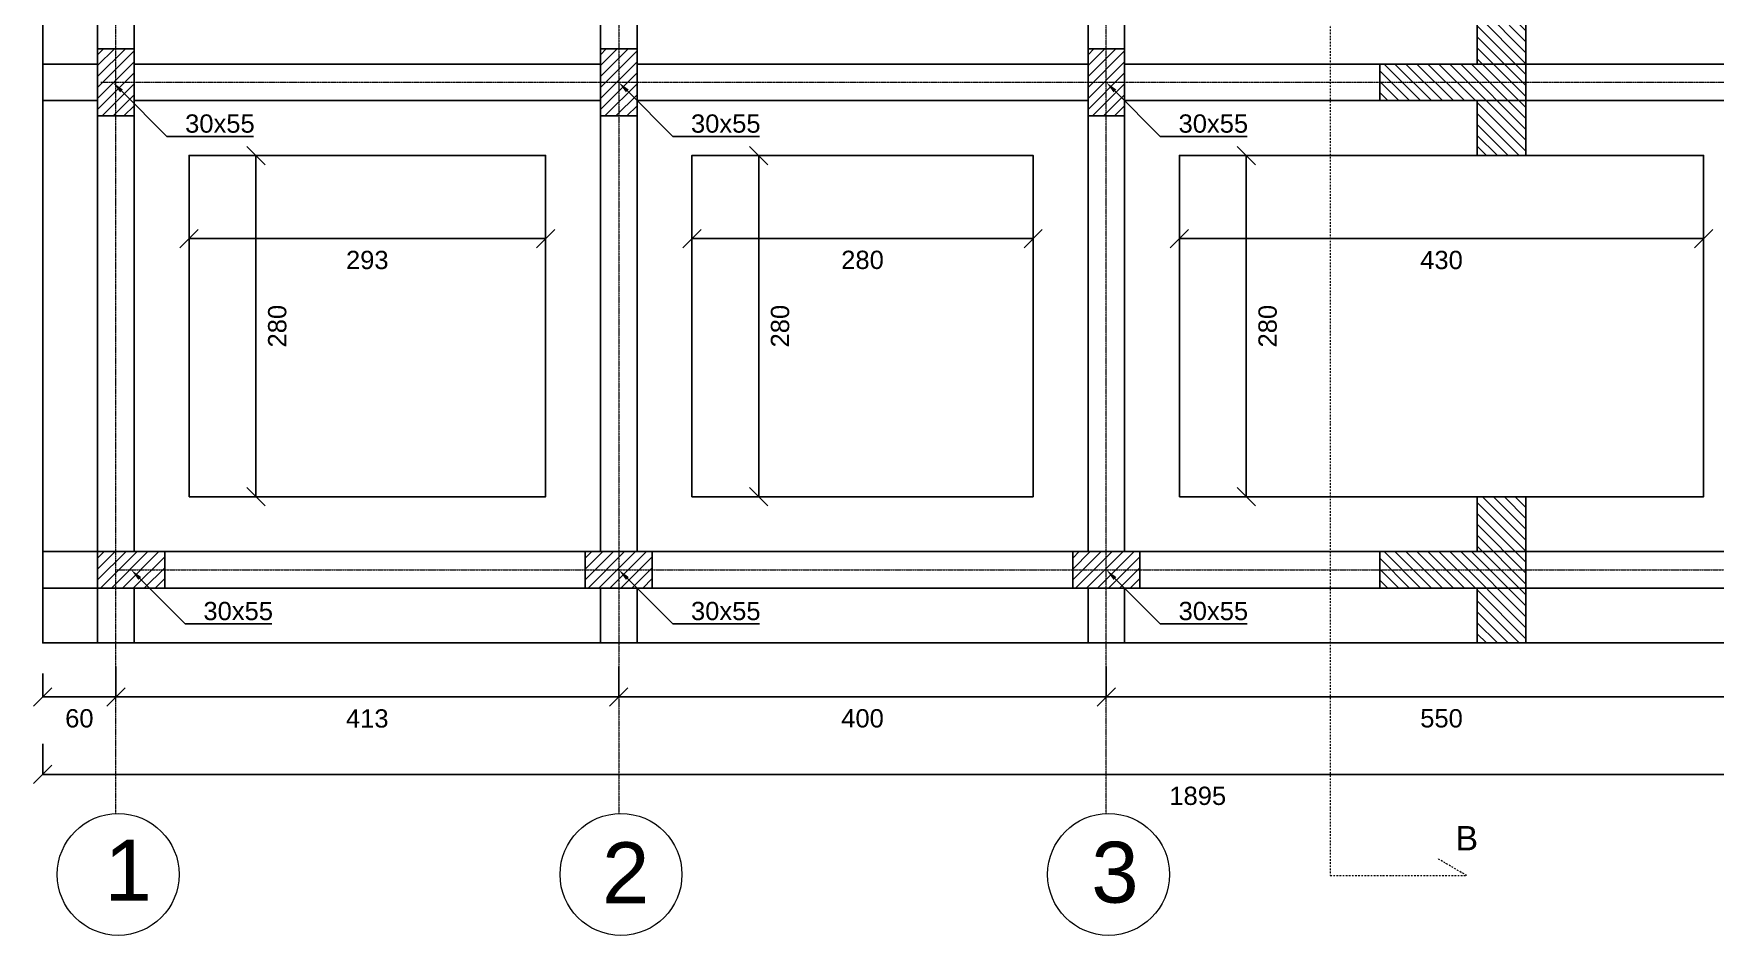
# Model space of a CAD drawing. Header units: millimetres. Extents: x -455371 to 117772, y -78417 to 116564.
# Drawn here: x -104057 to -90260, y 43073 to 50472 of the extents above; entities that cross this region are included whole.
import ezdxf
from ezdxf import colors
from ezdxf.entities.mleader import LeaderData, LeaderLine
from ezdxf.math import Vec2, Vec3

# ---------------------------------------------------------------- set-up
doc = ezdxf.new("R2010")
doc.units = ezdxf.units.MM
doc.linetypes.add('TRATTOPUNTO', pattern=[25.4, 12.7, -6.35, 0, -6.35])
doc.layers.get('0').update_dxf_attribs({"color": 255})
for name, color, linetype, lineweight in [('Cls', 7, 'Continuous', 25), ('fili fissi', 210, 'Continuous', 18), ('fili fissi tratteggiati', 210, 'TRATTOPUNTO', 18), ('quote', 5, 'Continuous', 15), ('Scritte', 7, 'Continuous', 15)]:
    doc.layers.add(name, color=color, linetype=linetype, lineweight=lineweight)
doc.layers.add('RETINI', color=253, linetype='Continuous')
doc.styles.get("Standard").update_dxf_attribs({"font": 'arial.ttf'})
doc.dimstyles.new('scala1 a 100', dxfattribs={"dimtxt": 150, "dimasz": 150, "dimexe": 0.18, "dimexo": 250, "dimgap": 100, "dimtad": 2, "dimdec": 0, "dimlfac": 0.1, "dimzin": 0, "dimdsep": 46, "dimtxsty": 'Standard', "dimblk": 'OBLIQUE', "dimcen": -100, "dimadec": 0, "dimazin": 0, "dimtfac": 1, "dimtdec": 0, "dimtofl": 0, "dimtmove": 0, "dimatfit": 3, "dimfxl": 250, "dimfxlon": 1, "dimtolj": 1, "dimtzin": 0, "dimarcsym": 0})

# ---------------------------------------------------------------- blocks, each defined once
blk = doc.blocks.new('_Oblique')
at = {"color": 0, "linetype": 'ByBlock', "lineweight": -2}
blk.add_line((-0.5, -0.5), (0.5, 0.5), dxfattribs=at)
blk = doc.blocks.new('*D18')
at = {"layer": 'Defpoints', "color": 0, "transparency": 16777216}
for p in [(-103382, 46072), (-99257, 46072), (-99257, 45029)]:
    blk.add_point(p, dxfattribs=at)
at = {"layer": 'quote', "color": 0, "lineweight": -2, "transparency": 16777216}
for p, q in [((-103382, 45279), (-103382, 45029)), ((-99257, 45279), (-99257, 45029)), ((-103382, 45029), (-99257, 45029))]:
    blk.add_line(p, q, dxfattribs=at)
at = {"layer": 'quote', "color": 0, "lineweight": -2, "transparency": 16777216, "xscale": 150, "yscale": 150, "zscale": 150, "rotation": 180}
blk.add_blockref('_Oblique', (-103382, 45029), dxfattribs=at)
at = {"layer": 'quote', "color": 0, "lineweight": -2, "transparency": 16777216, "xscale": 150, "yscale": 150, "zscale": 150}
blk.add_blockref('_Oblique', (-99257, 45029), dxfattribs=at)
at = {"layer": 'quote', "color": 0, "transparency": 16777216, "insert": (-101320, 44852), "char_height": 150, "attachment_point": 5}
blk.add_mtext('\\A1;413', dxfattribs=at)
blk = doc.blocks.new('*D20')
at = {"layer": 'Defpoints', "color": 0, "transparency": 16777216}
for p in [(-99257, 46072), (-95257, 46072), (-95257, 45029)]:
    blk.add_point(p, dxfattribs=at)
at = {"layer": 'quote', "color": 0, "lineweight": -2, "transparency": 16777216}
for p, q in [((-99257, 45279), (-99257, 45029)), ((-95257, 45279), (-95257, 45029)), ((-99257, 45029), (-95257, 45029))]:
    blk.add_line(p, q, dxfattribs=at)
at = {"layer": 'quote', "color": 0, "lineweight": -2, "transparency": 16777216, "xscale": 150, "yscale": 150, "zscale": 150, "rotation": 180}
blk.add_blockref('_Oblique', (-99257, 45029), dxfattribs=at)
at = {"layer": 'quote', "color": 0, "lineweight": -2, "transparency": 16777216, "xscale": 150, "yscale": 150, "zscale": 150}
blk.add_blockref('_Oblique', (-95257, 45029), dxfattribs=at)
at = {"layer": 'quote', "color": 0, "transparency": 16777216, "insert": (-97257, 44853), "char_height": 150, "attachment_point": 5}
blk.add_mtext('\\A1;400', dxfattribs=at)
blk = doc.blocks.new('*D21')
at = {"layer": 'Defpoints', "color": 0, "transparency": 16777216}
for p in [(-95257, 46072), (-89757, 46072), (-89757, 45029)]:
    blk.add_point(p, dxfattribs=at)
at = {"layer": 'quote', "color": 0, "lineweight": -2, "transparency": 16777216}
for p, q in [((-95257, 45279), (-95257, 45029)), ((-89757, 45279), (-89757, 45029)), ((-95257, 45029), (-89757, 45029))]:
    blk.add_line(p, q, dxfattribs=at)
at = {"layer": 'quote', "color": 0, "lineweight": -2, "transparency": 16777216, "xscale": 150, "yscale": 150, "zscale": 150, "rotation": 180}
blk.add_blockref('_Oblique', (-95257, 45029), dxfattribs=at)
at = {"layer": 'quote', "color": 0, "lineweight": -2, "transparency": 16777216, "xscale": 150, "yscale": 150, "zscale": 150}
blk.add_blockref('_Oblique', (-89757, 45029), dxfattribs=at)
at = {"layer": 'quote', "color": 0, "transparency": 16777216, "insert": (-92507, 44853), "char_height": 150, "attachment_point": 5}
blk.add_mtext('\\A1;550', dxfattribs=at)
blk = doc.blocks.new('*D29')
at = {"layer": 'Defpoints', "color": 0, "transparency": 16777216}
for p in [(-103982, 45472), (-103382, 45472), (-103382, 45029)]:
    blk.add_point(p, dxfattribs=at)
at = {"layer": 'quote', "color": 0, "lineweight": -2, "transparency": 16777216}
for p, q in [((-103982, 45222), (-103982, 45029)), ((-103382, 45222), (-103382, 45029)), ((-103982, 45029), (-103382, 45029))]:
    blk.add_line(p, q, dxfattribs=at)
at = {"layer": 'quote', "color": 0, "lineweight": -2, "transparency": 16777216, "xscale": 150, "yscale": 150, "zscale": 150, "rotation": 180}
blk.add_blockref('_Oblique', (-103982, 45029), dxfattribs=at)
at = {"layer": 'quote', "color": 0, "lineweight": -2, "transparency": 16777216, "xscale": 150, "yscale": 150, "zscale": 150}
blk.add_blockref('_Oblique', (-103382, 45029), dxfattribs=at)
at = {"layer": 'quote', "color": 0, "transparency": 16777216, "insert": (-103682, 44853), "char_height": 150, "attachment_point": 5}
blk.add_mtext('\\A1;60', dxfattribs=at)
blk = doc.blocks.new('*D30')
at = {"layer": 'Defpoints', "color": 0, "transparency": 16777216}
for p in [(-103982, 45472), (-85032, 45472), (-85032, 44394)]:
    blk.add_point(p, dxfattribs=at)
at = {"layer": 'quote', "color": 0, "lineweight": -2, "transparency": 16777216}
for p, q in [((-103982, 44644), (-103982, 44393)), ((-85032, 44644), (-85032, 44393)), ((-103982, 44394), (-85032, 44394))]:
    blk.add_line(p, q, dxfattribs=at)
at = {"layer": 'quote', "color": 0, "lineweight": -2, "transparency": 16777216, "xscale": 150, "yscale": 150, "zscale": 150, "rotation": 180}
blk.add_blockref('_Oblique', (-103982, 44394), dxfattribs=at)
at = {"layer": 'quote', "color": 0, "lineweight": -2, "transparency": 16777216, "xscale": 150, "yscale": 150, "zscale": 150}
blk.add_blockref('_Oblique', (-85032, 44394), dxfattribs=at)
at = {"layer": 'quote', "color": 0, "transparency": 16777216, "insert": (-94507, 44217), "char_height": 150, "attachment_point": 5}
blk.add_mtext('\\A1;1895', dxfattribs=at)
blk = doc.blocks.new('*D42')
at = {"layer": 'Defpoints', "color": 0, "transparency": 16777216}
for p in [(-102782, 49472), (-102782, 46672), (-102234, 46672)]:
    blk.add_point(p, dxfattribs=at)
at = {"layer": 'quote', "color": 0, "lineweight": -2, "transparency": 16777216}
for p, q in [((-102484, 49472), (-102234, 49472)), ((-102234, 49472), (-102234, 46672)), ((-102484, 46672), (-102234, 46672))]:
    blk.add_line(p, q, dxfattribs=at)
at = {"layer": 'quote', "color": 0, "lineweight": -2, "transparency": 16777216, "xscale": 150, "yscale": 150, "zscale": 150}
for p, rotation in [((-102234, 49472), 90), ((-102234, 46672), 270)]:
    blk.add_blockref('_Oblique', p, dxfattribs=dict(at, rotation=rotation))
at = {"layer": 'quote', "color": 0, "transparency": 16777216, "insert": (-102058, 48072), "char_height": 150, "attachment_point": 5, "rotation": 90}
blk.add_mtext('\\A1;280', dxfattribs=at)
blk = doc.blocks.new('*D43')
at = {"layer": 'Defpoints', "color": 0, "transparency": 16777216}
for p in [(-98657, 49472), (-98657, 46672), (-98109, 46672)]:
    blk.add_point(p, dxfattribs=at)
at = {"layer": 'quote', "color": 0, "lineweight": -2, "transparency": 16777216}
for p, q in [((-98359, 49472), (-98109, 49472)), ((-98109, 49472), (-98109, 46672)), ((-98359, 46672), (-98109, 46672))]:
    blk.add_line(p, q, dxfattribs=at)
at = {"layer": 'quote', "color": 0, "lineweight": -2, "transparency": 16777216, "xscale": 150, "yscale": 150, "zscale": 150}
for p, rotation in [((-98109, 49472), 90), ((-98109, 46672), 270)]:
    blk.add_blockref('_Oblique', p, dxfattribs=dict(at, rotation=rotation))
at = {"layer": 'quote', "color": 0, "transparency": 16777216, "insert": (-97933, 48072), "char_height": 150, "attachment_point": 5, "rotation": 90}
blk.add_mtext('\\A1;280', dxfattribs=at)
blk = doc.blocks.new('*D44')
at = {"layer": 'Defpoints', "color": 0, "transparency": 16777216}
for p in [(-94657, 49472), (-94657, 46672), (-94109, 46672)]:
    blk.add_point(p, dxfattribs=at)
at = {"layer": 'quote', "color": 0, "lineweight": -2, "transparency": 16777216}
for p, q in [((-94359, 49472), (-94109, 49472)), ((-94109, 49472), (-94109, 46672)), ((-94359, 46672), (-94109, 46672))]:
    blk.add_line(p, q, dxfattribs=at)
at = {"layer": 'quote', "color": 0, "lineweight": -2, "transparency": 16777216, "xscale": 150, "yscale": 150, "zscale": 150}
for p, rotation in [((-94109, 49472), 90), ((-94109, 46672), 270)]:
    blk.add_blockref('_Oblique', p, dxfattribs=dict(at, rotation=rotation))
at = {"layer": 'quote', "color": 0, "transparency": 16777216, "insert": (-93933, 48072), "char_height": 150, "attachment_point": 5, "rotation": 90}
blk.add_mtext('\\A1;280', dxfattribs=at)
blk = doc.blocks.new('*D52')
at = {"layer": 'Defpoints', "color": 0, "transparency": 16777216}
for p in [(-102782, 49472), (-99857, 49472), (-99857, 48791)]:
    blk.add_point(p, dxfattribs=at)
at = {"layer": 'quote', "color": 0, "lineweight": -2, "transparency": 16777216}
for p, q in [((-102782, 49041), (-102782, 48790)), ((-99857, 49041), (-99857, 48790)), ((-102782, 48791), (-99857, 48791))]:
    blk.add_line(p, q, dxfattribs=at)
at = {"layer": 'quote', "color": 0, "lineweight": -2, "transparency": 16777216, "xscale": 150, "yscale": 150, "zscale": 150, "rotation": 180}
blk.add_blockref('_Oblique', (-102782, 48791), dxfattribs=at)
at = {"layer": 'quote', "color": 0, "lineweight": -2, "transparency": 16777216, "xscale": 150, "yscale": 150, "zscale": 150}
blk.add_blockref('_Oblique', (-99857, 48791), dxfattribs=at)
at = {"layer": 'quote', "color": 0, "transparency": 16777216, "insert": (-101320, 48614), "char_height": 150, "attachment_point": 5}
blk.add_mtext('\\A1;293', dxfattribs=at)
blk = doc.blocks.new('*D53')
at = {"layer": 'Defpoints', "color": 0, "transparency": 16777216}
for p in [(-98657, 49472), (-95857, 49472), (-95857, 48791)]:
    blk.add_point(p, dxfattribs=at)
at = {"layer": 'quote', "color": 0, "lineweight": -2, "transparency": 16777216}
for p, q in [((-98657, 49041), (-98657, 48791)), ((-95857, 49041), (-95857, 48791)), ((-98657, 48791), (-95857, 48791))]:
    blk.add_line(p, q, dxfattribs=at)
at = {"layer": 'quote', "color": 0, "lineweight": -2, "transparency": 16777216, "xscale": 150, "yscale": 150, "zscale": 150, "rotation": 180}
blk.add_blockref('_Oblique', (-98657, 48791), dxfattribs=at)
at = {"layer": 'quote', "color": 0, "lineweight": -2, "transparency": 16777216, "xscale": 150, "yscale": 150, "zscale": 150}
blk.add_blockref('_Oblique', (-95857, 48791), dxfattribs=at)
at = {"layer": 'quote', "color": 0, "transparency": 16777216, "insert": (-97257, 48615), "char_height": 150, "attachment_point": 5}
blk.add_mtext('\\A1;280', dxfattribs=at)
blk = doc.blocks.new('*D54')
at = {"layer": 'Defpoints', "color": 0, "transparency": 16777216}
for p in [(-94657, 48791), (-90357, 48791), (-90357, 48791)]:
    blk.add_point(p, dxfattribs=at)
at = {"layer": 'quote', "color": 0, "lineweight": -2, "transparency": 16777216}
for p, q in [((-94657, 48791), (-94657, 48791)), ((-94657, 48791), (-90357, 48791)), ((-90357, 48791), (-90357, 48791))]:
    blk.add_line(p, q, dxfattribs=at)
at = {"layer": 'quote', "color": 0, "lineweight": -2, "transparency": 16777216, "xscale": 150, "yscale": 150, "zscale": 150, "rotation": 180}
blk.add_blockref('_Oblique', (-94657, 48791), dxfattribs=at)
at = {"layer": 'quote', "color": 0, "lineweight": -2, "transparency": 16777216, "xscale": 150, "yscale": 150, "zscale": 150}
blk.add_blockref('_Oblique', (-90357, 48791), dxfattribs=at)
at = {"layer": 'quote', "color": 0, "transparency": 16777216, "insert": (-92507, 48614), "char_height": 150, "attachment_point": 5}
blk.add_mtext('\\A1;430', dxfattribs=at)

msp = doc.modelspace()

# ---------------------------------------------------------------- hatches: boundary and pattern name
at = {"layer": 'RETINI'}
h = msp.add_hatch(dxfattribs=at)
h.set_pattern_fill('ANSI31', color=256, scale=20, angle=90)
h.set_pattern_definition([(135, (-39412.71, 156145.97), (-44.90128, -44.90128), [])])
h.paths.add_polyline_path([(-92214.1, 49922.5), (-92214.1, 49472.5), (-91814.1, 49472.5), (-91814.1, 50672.5), (-92214.1, 50672.5), (-92214.1, 50222.5), (-93014.1, 50222.5), (-93014.1, 49922.5)])
h = msp.add_hatch(dxfattribs=at)
h.set_pattern_fill('ANSI31', color=256, scale=20)
h.paths.add_polyline_path([(-103232.1, 50072.5), (-103382.1, 50072.5), (-103382.1, 49797.5), (-103232.1, 49797.5)])
h.paths.add_polyline_path([(-103382.1, 50072.5), (-103382.1, 50347.5), (-103532.1, 50347.5), (-103532.1, 49797.5), (-103382.1, 49797.5)])
h.paths.add_polyline_path([(-103232.1, 50347.5), (-103382.1, 50347.5), (-103382.1, 50072.5), (-103232.1, 50072.5)])
h = msp.add_hatch(dxfattribs=at)
h.set_pattern_fill('ANSI31', color=256, scale=20)
h.set_pattern_definition([(45, (4125, 0), (-44.90128, 44.90128), [])])
h.paths.add_polyline_path([(-99107.1, 50072.5), (-99257.1, 50072.5), (-99257.1, 49797.5), (-99107.1, 49797.5)])
h.paths.add_polyline_path([(-99257.1, 50072.5), (-99257.1, 50347.5), (-99407.1, 50347.5), (-99407.1, 49797.5), (-99257.1, 49797.5)])
h.paths.add_polyline_path([(-99107.1, 50347.5), (-99257.1, 50347.5), (-99257.1, 50072.5), (-99107.1, 50072.5)])
h = msp.add_hatch(dxfattribs=at)
h.set_pattern_fill('ANSI31', color=256, scale=20)
h.set_pattern_definition([(45, (8125, 0), (-44.90128, 44.90128), [])])
h.paths.add_polyline_path([(-95107.1, 50072.5), (-95257.1, 50072.5), (-95257.1, 49797.5), (-95107.1, 49797.5)])
h.paths.add_polyline_path([(-95257.1, 50072.5), (-95257.1, 50347.5), (-95407.1, 50347.5), (-95407.1, 49797.5), (-95257.1, 49797.5)])
h.paths.add_polyline_path([(-95107.1, 50347.5), (-95257.1, 50347.5), (-95257.1, 50072.5), (-95107.1, 50072.5)])
h = msp.add_hatch(dxfattribs=at)
h.set_pattern_fill('ANSI31', color=256, scale=20, angle=90)
h.set_pattern_definition([(135, (-39412.71, 152145.97), (-44.90128, -44.90128), [])])
h.paths.add_polyline_path([(-92214.1, 45922.5), (-92214.1, 45472.5), (-91814.1, 45472.5), (-91814.1, 46672.5), (-92214.1, 46672.5), (-92214.1, 46222.5), (-93014.1, 46222.5), (-93014.1, 45922.5)])
h = msp.add_hatch(dxfattribs=at)
h.set_pattern_fill('ANSI31', color=256, scale=20)
h.paths.add_polyline_path([(-103382.1, 46222.5), (-103532.1, 46222.5), (-103532.1, 45922.5), (-103382.1, 45922.5)])
h.paths.add_polyline_path([(-102982.1, 46222.5), (-103382.1, 46222.5), (-103382.1, 45922.5), (-102982.1, 45922.5)])
h = msp.add_hatch(dxfattribs=at)
h.set_pattern_fill('ANSI31', color=256, scale=20)
h.set_pattern_definition([(45, (4000, 0), (-44.90128, 44.90128), [])])
h.paths.add_polyline_path([(-99382.1, 46222.5), (-99532.1, 46222.5), (-99532.1, 45922.5), (-99382.1, 45922.5)])
h.paths.add_polyline_path([(-98982.1, 46222.5), (-99382.1, 46222.5), (-99382.1, 45922.5), (-98982.1, 45922.5)])
h = msp.add_hatch(dxfattribs=at)
h.set_pattern_fill('ANSI31', color=256, scale=20)
h.set_pattern_definition([(45, (8000, 0), (-44.90128, 44.90128), [])])
h.paths.add_polyline_path([(-95382.1, 46222.5), (-95532.1, 46222.5), (-95532.1, 45922.5), (-95382.1, 45922.5)])
h.paths.add_polyline_path([(-94982.1, 46222.5), (-95382.1, 46222.5), (-95382.1, 45922.5), (-94982.1, 45922.5)])

# ---------------------------------------------------------------- linework, layer by layer
at = {"layer": 'Cls'}
for points in [[(-103982.1, 60172.5), (-85032.1, 60172.5), (-85032.1, 45472.5), (-103982.1, 45472.5)], [(-103532.1, 59722.5), (-85482.1, 59722.5), (-85482.1, 45922.5), (-103532.1, 45922.5)], [(-102782.1, 46672.5), (-99857.1, 46672.5), (-99857.1, 49472.5), (-102782.1, 49472.5)], [(-98657.1, 46672.5), (-95857.1, 46672.5), (-95857.1, 49472.5), (-98657.1, 49472.5)], [(-94657.1, 46672.5), (-90357.1, 46672.5), (-90357.1, 49472.5), (-94657.1, 49472.5)], [(-98982.1, 45922.5), (-98982.1, 46222.5), (-99532.1, 46222.5), (-99532.1, 45922.5)], [(-94982.1, 46222.5), (-94982.1, 45922.5), (-95532.1, 45922.5), (-95532.1, 46222.5)]]:
    msp.add_lwpolyline(points, close=True, dxfattribs=at)
for points in [[(-103532.1, 50347.5), (-103532.1, 55297.5)], [(-103232.1, 50347.5), (-103232.1, 55297.5)], [(-99407.1, 50347.5), (-99407.1, 55297.5)], [(-99107.1, 50347.5), (-99107.1, 55297.5)], [(-95407.1, 50347.5), (-95407.1, 55297.5)], [(-95107.1, 50347.5), (-95107.1, 55297.5)], [(-91814.1, 49472.5), (-91814.1, 50672.5), (-92214.1, 50672.5), (-92214.1, 50222.5), (-93014.1, 50222.5), (-93014.1, 49922.5), (-92214.1, 49922.5), (-92214.1, 49472.5), (-91814.1, 49472.5)], [(-103532.1, 50222.5), (-103982.1, 50222.5)], [(-103532.1, 49797.5), (-103532.1, 50347.5), (-103232.1, 50347.5), (-103232.1, 49797.5), (-103532.1, 49797.5)], [(-103232.1, 50222.5), (-99407.1, 50222.5)], [(-99407.1, 49797.5), (-99407.1, 50347.5), (-99107.1, 50347.5), (-99107.1, 49797.5), (-99407.1, 49797.5)], [(-99107.1, 50222.5), (-95407.1, 50222.5)], [(-95407.1, 49797.5), (-95407.1, 50347.5), (-95107.1, 50347.5), (-95107.1, 49797.5), (-95407.1, 49797.5)], [(-95107.1, 50222.5), (-89907.1, 50222.5)], [(-103532.1, 49922.5), (-103982.1, 49922.5)], [(-103232.1, 49922.5), (-99407.1, 49922.5)], [(-99107.1, 49922.5), (-95407.1, 49922.5)], [(-95107.1, 49922.5), (-89907.1, 49922.5)], [(-103532.1, 49797.5), (-103532.1, 46222.5)], [(-103232.1, 49797.5), (-103232.1, 46222.5)], [(-99407.1, 49797.5), (-99407.1, 46222.5)], [(-99107.1, 49797.5), (-99107.1, 46222.5)], [(-95407.1, 49797.5), (-95407.1, 46222.5)], [(-95107.1, 49797.5), (-95107.1, 46222.5)], [(-91814.1, 45472.5), (-91814.1, 46672.5), (-92214.1, 46672.5), (-92214.1, 46222.5), (-93014.1, 46222.5), (-93014.1, 45922.5), (-92214.1, 45922.5), (-92214.1, 45472.5), (-91814.1, 45472.5)], [(-103532.1, 46222.5), (-103982.1, 46222.5)], [(-103532.1, 46222.5), (-103532.1, 45922.5), (-102982.1, 45922.5), (-102982.1, 46222.5), (-103532.1, 46222.5), (-103532.1, 46072.5)], [(-102982.1, 46222.5), (-99532.1, 46222.5)], [(-98982.1, 46222.5), (-95532.1, 46222.5)], [(-94982.1, 46222.5), (-90032.1, 46222.5)], [(-103532.1, 45922.5), (-103982.1, 45922.5)], [(-103532.1, 45922.5), (-103532.1, 45472.5)], [(-103232.1, 45922.5), (-103232.1, 45472.5)], [(-102982.1, 45922.5), (-99532.1, 45922.5)], [(-99407.1, 45922.5), (-99407.1, 45472.5)], [(-99107.1, 45922.5), (-99107.1, 45472.5)], [(-98982.1, 45922.5), (-95532.1, 45922.5)], [(-95532.1, 45922.5), (-94982.1, 45922.5)], [(-95407.1, 45922.5), (-95407.1, 45472.5)], [(-95107.1, 45922.5), (-95107.1, 45472.5)], [(-90032.1, 45922.5), (-94982.1, 45922.5)]]:
    msp.add_lwpolyline(points, dxfattribs=at)
at = {"layer": 'fili fissi'}
for centre in [(-103363.6, 43572.8), (-99238.6, 43572.8), (-95238.6, 43572.8)]:
    msp.add_circle(centre, 500, dxfattribs=at)
at = {"layer": 'fili fissi tratteggiati', "ltscale": 0.25}
msp.add_line((-83482.1, 50072.5), (-103507.1, 50072.5), dxfattribs=at)
at = {"layer": 'fili fissi tratteggiati'}
for p, q in [((-92300.5, 43564), (-92538.3, 43703.5)), ((-93419.6, 43564), (-92300.5, 43564))]:
    msp.add_line(p, q, dxfattribs=at)
msp.add_lwpolyline([(-93419.6, 60579.2), (-93419.6, 43564)], dxfattribs=at)
at = {"layer": 'fili fissi tratteggiati', "ltscale": 0.25}
for points in [[(-103382.1, 44072.5), (-103382.1, 59572.5)], [(-99257.1, 59572.5), (-99257.1, 44072.5)], [(-95257.1, 44072.5), (-95257.1, 59572.5)], [(-103382.1, 46072.5), (-83482.1, 46072.5)]]:
    msp.add_lwpolyline(points, dxfattribs=at)

# ---------------------------------------------------------------- texts
at = {"layer": 'Scritte', "attachment_point": 1}
for s, width, gutter_width, heights, insert, char_height in [('\\pxqc;B', 437.901, 0, [313.3], (-92518.6, 43970.5), 200), ('1', 937.472, 12.5, [0], (-103474.9, 43857.2), 500), ('2', 937.472, 12.5, [0], (-99393.8, 43836.5), 500), ('3', 937.472, 12.5, [0], (-95380.4, 43841.1), 500)]:
    msp.add_mtext_dynamic_manual_height_columns(s, width=width, gutter_width=gutter_width, heights=heights, dxfattribs=dict(at, insert=insert, char_height=char_height))

# ---------------------------------------------------------------- dimensions: what is measured, and where the dimension line sits
at = {"layer": 'quote'}
for base, p1, p2, picture, middle in [((-102234.4, 46672.5), (-102782.1, 49472.5), (-102782.1, 46672.5), '*D42', (-102057.9, 48072.5)), ((-98109.4, 46672.5), (-98657.1, 49472.5), (-98657.1, 46672.5), '*D43', (-97932.9, 48072.5)), ((-94109.4, 46672.5), (-94657.1, 49472.5), (-94657.1, 46672.5), '*D44', (-93932.9, 48072.5))]:
    dim = msp.add_linear_dim(base=base, p1=p1, p2=p2, angle=90, dimstyle='scala1 a 100', dxfattribs=at)
    dim.commit()
    dim.dimension.update_dxf_attribs({"geometry": picture, "text_midpoint": middle})
for base, p1, p2, picture, middle in [((-99857.1309614, 48790.5911032), (-102782.1309614, 49472.4773951), (-99857.1309614, 49472.4773951), '*D52', (-101319.6309614, 48613.9539954)), ((-95857.1, 48791.1), (-98657.1, 49472.5), (-95857.1, 49472.5), '*D53', (-97257.1, 48614.5)), ((-90357.1, 48790.6), (-94657.1, 48790.6), (-90357.1, 48790.6), '*D54', (-92507.1, 48614)), ((-99257.1309614, 45029.1139236), (-103382.1309614, 46072.4773951), (-99257.1309614, 46072.4773951), '*D18', (-101319.6309614, 44852.4768159)), ((-103382.1, 45029.1), (-103982.1, 45472.5), (-103382.1, 45472.5), '*D29', (-103682.1, 44852.5)), ((-85032.1, 44393.5), (-103982.1, 45472.5), (-85032.1, 45472.5), '*D30', (-94507.1, 44216.9))]:
    dim = msp.add_linear_dim(base=base, p1=p1, p2=p2, dimstyle='scala1 a 100', dxfattribs=at)
    dim.commit()
    dim.dimension.update_dxf_attribs({"geometry": picture, "text_midpoint": middle})
for base, p1, p2, picture, middle in [((-95257.1, 45029.1), (-99257.1, 46072.5), (-95257.1, 46072.5), '*D20', (-97257.1, 44852.5)), ((-89757.1, 45029.1), (-95257.1, 46072.5), (-89757.1, 46072.5), '*D21', (-92507.1, 44852.5))]:
    dim = msp.add_linear_dim(base=base, p1=p1, p2=p2, dimstyle='scala1 a 100', override={"dimtmove": 1}, dxfattribs=at)
    dim.commit()
    dim.dimension.update_dxf_attribs({"geometry": picture, "text_midpoint": middle})

# ---------------------------------------------------------------- leaders
ml = msp.add_multileader_mtext('Standard', dxfattribs=at)
ml.set_content('30x55', color=256)
ml.set_leader_properties()
ml.build(insert=Vec2(0, 0))
ml.multileader.update_dxf_attribs({"text_left_attachment_type": 6, "text_right_attachment_type": 6, "dogleg_length": 100, "arrow_head_size": 100})
ctx = ml.context
ctx.base_point, ctx.char_height, ctx.arrow_head_size, ctx.landing_gap_size, ctx.plane_origin = Vec3(-102864.3, 49629.6), 150, 100, 50, Vec3(-103407.1, 50072.5)
ctx.left_attachment, ctx.right_attachment = 6, 6
notes = []
notes.append((ctx, [(0, (1, 1, 0), (-102964.3, 49629.6), (1, 0), 100, [(0, [(-103407.1, 50072.5), (-102964.3, 49629.6)], 0, [])])]))
ctx.mtext.insert, ctx.mtext.flow_direction = Vec3(-102814.3, 49809.6), 5
ml = msp.add_multileader_mtext('Standard', dxfattribs=at)
ml.set_content('30x55', color=256)
ml.set_leader_properties()
ml.build(insert=Vec2(0, 0))
ml.multileader.update_dxf_attribs({"text_left_attachment_type": 6, "text_right_attachment_type": 6, "dogleg_length": 100, "arrow_head_size": 100})
ctx = ml.context
ctx.base_point, ctx.char_height, ctx.arrow_head_size, ctx.landing_gap_size, ctx.plane_origin = Vec3(-98714.3, 49629.6), 150, 100, 50, Vec3(-99257.1, 50072.5)
ctx.left_attachment, ctx.right_attachment = 6, 6
notes.append((ctx, [(0, (1, 1, 0), (-98814.3, 49629.6), (1, 0), 100, [(0, [(-99257.1, 50072.5), (-98814.3, 49629.6)], 0, [])])]))
ctx.mtext.insert, ctx.mtext.flow_direction = Vec3(-98664.3, 49809.6), 5
ml = msp.add_multileader_mtext('Standard', dxfattribs=at)
ml.set_content('30x55', color=256)
ml.set_leader_properties()
ml.build(insert=Vec2(0, 0))
ml.multileader.update_dxf_attribs({"text_left_attachment_type": 6, "text_right_attachment_type": 6, "dogleg_length": 100, "arrow_head_size": 100})
ctx = ml.context
ctx.base_point, ctx.char_height, ctx.arrow_head_size, ctx.landing_gap_size, ctx.plane_origin = Vec3(-94714.3, 49629.6), 150, 100, 50, Vec3(-95257.1, 50072.5)
ctx.left_attachment, ctx.right_attachment = 6, 6
notes.append((ctx, [(0, (1, 1, 0), (-94814.3, 49629.6), (1, 0), 100, [(0, [(-95257.1, 50072.5), (-94814.3, 49629.6)], 0, [])])]))
ctx.mtext.insert, ctx.mtext.flow_direction = Vec3(-94664.3, 49809.6), 5
ml = msp.add_multileader_mtext('Standard', dxfattribs=at)
ml.set_content('30x55', color=256)
ml.set_leader_properties()
ml.build(insert=Vec2(0, 0))
ml.multileader.update_dxf_attribs({"text_left_attachment_type": 6, "text_right_attachment_type": 6, "dogleg_length": 100, "arrow_head_size": 100})
ctx = ml.context
ctx.base_point, ctx.char_height, ctx.arrow_head_size, ctx.landing_gap_size, ctx.plane_origin = Vec3(-102714.3, 45629.6), 150, 100, 50, Vec3(-103257.1, 46072.5)
ctx.left_attachment, ctx.right_attachment = 6, 6
notes.append((ctx, [(0, (1, 1, 0), (-102814.3, 45629.6), (1, 0), 100, [(0, [(-103257.1, 46072.5), (-102814.3, 45629.6)], 0, [])])]))
ctx.mtext.insert, ctx.mtext.flow_direction = Vec3(-102664.3, 45809.6), 5
ml = msp.add_multileader_mtext('Standard', dxfattribs=at)
ml.set_content('30x55', color=256)
ml.set_leader_properties()
ml.build(insert=Vec2(0, 0))
ml.multileader.update_dxf_attribs({"text_left_attachment_type": 6, "text_right_attachment_type": 6, "dogleg_length": 100, "arrow_head_size": 100})
ctx = ml.context
ctx.base_point, ctx.char_height, ctx.arrow_head_size, ctx.landing_gap_size, ctx.plane_origin = Vec3(-98714.3, 45629.6), 150, 100, 50, Vec3(-99257.1, 46072.5)
ctx.left_attachment, ctx.right_attachment = 6, 6
notes.append((ctx, [(0, (1, 1, 0), (-98814.3, 45629.6), (1, 0), 100, [(0, [(-99257.1, 46072.5), (-98814.3, 45629.6)], 0, [])])]))
ctx.mtext.insert, ctx.mtext.flow_direction = Vec3(-98664.3, 45809.6), 5
ml = msp.add_multileader_mtext('Standard', dxfattribs=at)
ml.set_content('30x55', color=256)
ml.set_leader_properties()
ml.build(insert=Vec2(0, 0))
ml.multileader.update_dxf_attribs({"text_left_attachment_type": 6, "text_right_attachment_type": 6, "dogleg_length": 100, "arrow_head_size": 100})
ctx = ml.context
ctx.base_point, ctx.char_height, ctx.arrow_head_size, ctx.landing_gap_size, ctx.plane_origin = Vec3(-94714.3, 45629.6), 150, 100, 50, Vec3(-95257.1, 46072.5)
ctx.left_attachment, ctx.right_attachment = 6, 6
notes.append((ctx, [(0, (1, 1, 0), (-94814.3, 45629.6), (1, 0), 100, [(0, [(-95257.1, 46072.5), (-94814.3, 45629.6)], 0, [])])]))
ctx.mtext.insert, ctx.mtext.flow_direction = Vec3(-94664.3, 45809.6), 5
for ctx, leaders in notes:
    for number, flags, end, landing, length, lines in leaders:
        leader = LeaderData()
        leader.index, (leader.has_last_leader_line, leader.has_dogleg_vector, leader.attachment_direction) = number, flags
        leader.last_leader_point, leader.dogleg_vector, leader.dogleg_length = Vec3(end), Vec3(landing), length
        for number, points, colour, breaks in lines:
            line = LeaderLine()
            line.index, line.vertices, line.color, line.breaks = number, Vec3.list(points), colors.encode_raw_color(colour), breaks
            leader.lines.append(line)
        ctx.leaders.append(leader)

doc.saveas('drawing.dxf')
